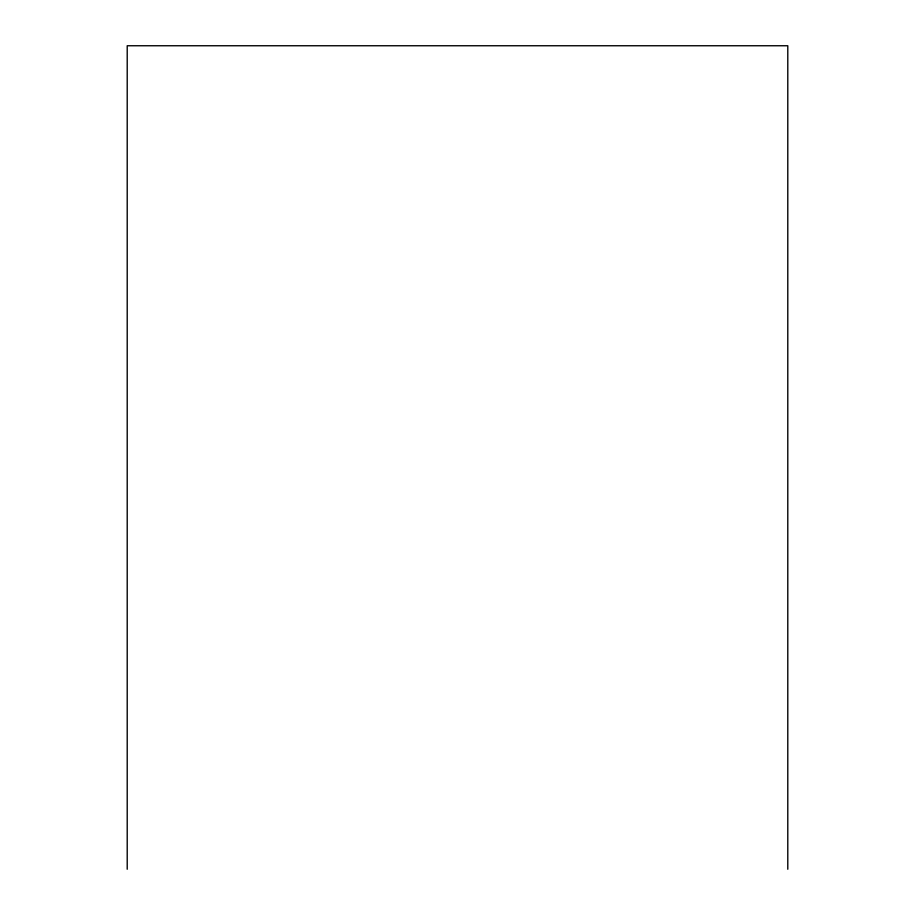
<?xml version="1.0" encoding="UTF-8"?>
<svg xmlns="http://www.w3.org/2000/svg" width="915" height="915" viewBox="0 0 915 915"><rect width="100%" height="100%" fill="white"/><g stroke="black" fill="none" stroke-linecap="round" stroke-linejoin="round"><path stroke-width="1.37" d="M787.792 869.25L787.792 45.75L127.208 45.75L127.208 869.25"/></g></svg>
